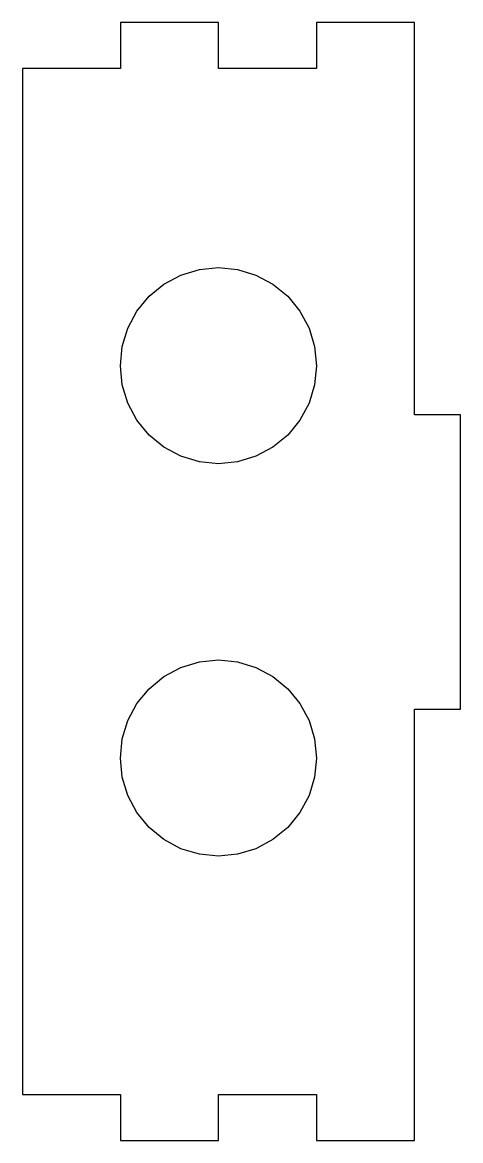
# Model space of a CAD drawing. Extents: x -81.7 to -59.4, y -29.5 to 27.5.
import ezdxf

# ---------------------------------------------------------------- set-up
doc = ezdxf.new("R2010")
doc.units = 0

# ---------------------------------------------------------------- blocks, each defined once
blk = doc.blocks.new('SHAPE2DVIEW029')
at = {"layer": 'dxf_2mm35', "color": 0}
for p, q in [((-71.7, 27.5), (-76.7, 27.5)), ((-76.7, 27.5), (-76.7, 25.15)), ((-71.7, 25.15), (-71.7, 27.5)), ((-61.7, 27.5), (-66.7, 27.5)), ((-66.7, 27.5), (-66.7, 25.15)), ((-61.7, 7.5), (-61.7, 27.5)), ((-76.7, 25.15), (-81.7, 25.15)), ((-81.7, 25.15), (-81.7, -27.15)), ((-66.7, 25.15), (-71.7, 25.15)), ((-59.35, 7.5), (-61.7, 7.5)), ((-59.35, -7.5), (-59.35, 7.5)), ((-61.7, -29.5), (-61.7, -7.5)), ((-61.7, -7.5), (-59.35, -7.5)), ((-81.7, -27.15), (-76.7, -27.15)), ((-76.7, -27.15), (-76.7, -29.5)), ((-71.7, -29.5), (-71.7, -27.15)), ((-71.7, -27.15), (-66.7, -27.15)), ((-66.7, -27.15), (-66.7, -29.5)), ((-76.7, -29.5), (-71.7, -29.5)), ((-66.7, -29.5), (-61.7, -29.5))]:
    blk.add_line(p, q, dxfattribs=at)
for points in [[(-71.7, 15), (-70.725, 14.904), (-69.787, 14.619), (-68.922, 14.157), (-68.164, 13.536), (-67.543, 12.778), (-67.081, 11.913), (-66.796, 10.975), (-66.7, 10), (-66.796, 9.025), (-67.081, 8.087), (-67.543, 7.222), (-68.164, 6.464), (-68.922, 5.843), (-69.787, 5.381), (-70.725, 5.096), (-71.7, 5), (-72.675, 5.096), (-73.613, 5.381), (-74.478, 5.843), (-75.236, 6.464), (-75.857, 7.222), (-76.319, 8.087), (-76.604, 9.025), (-76.7, 10), (-76.604, 10.975), (-76.319, 11.913), (-75.857, 12.778), (-75.236, 13.536), (-74.478, 14.157), (-73.613, 14.619), (-72.675, 14.904), (-71.7, 15)], [(-71.7, -5), (-70.725, -5.096), (-69.787, -5.381), (-68.922, -5.843), (-68.164, -6.464), (-67.543, -7.222), (-67.081, -8.087), (-66.796, -9.025), (-66.7, -10), (-66.796, -10.975), (-67.081, -11.913), (-67.543, -12.778), (-68.164, -13.536), (-68.922, -14.157), (-69.787, -14.619), (-70.725, -14.904), (-71.7, -15), (-72.675, -14.904), (-73.613, -14.619), (-74.478, -14.157), (-75.236, -13.536), (-75.857, -12.778), (-76.319, -11.913), (-76.604, -10.975), (-76.7, -10), (-76.604, -9.025), (-76.319, -8.087), (-75.857, -7.222), (-75.236, -6.464), (-74.478, -5.843), (-73.613, -5.381), (-72.675, -5.096), (-71.7, -5)]]:
    blk.add_lwpolyline(points, dxfattribs=at)

msp = doc.modelspace()

# ---------------------------------------------------------------- block references
at = {"layer": 'dxf_2mm35', "color": 0}
msp.add_blockref('SHAPE2DVIEW029', (0, 0), dxfattribs=at)

doc.saveas('drawing.dxf')
